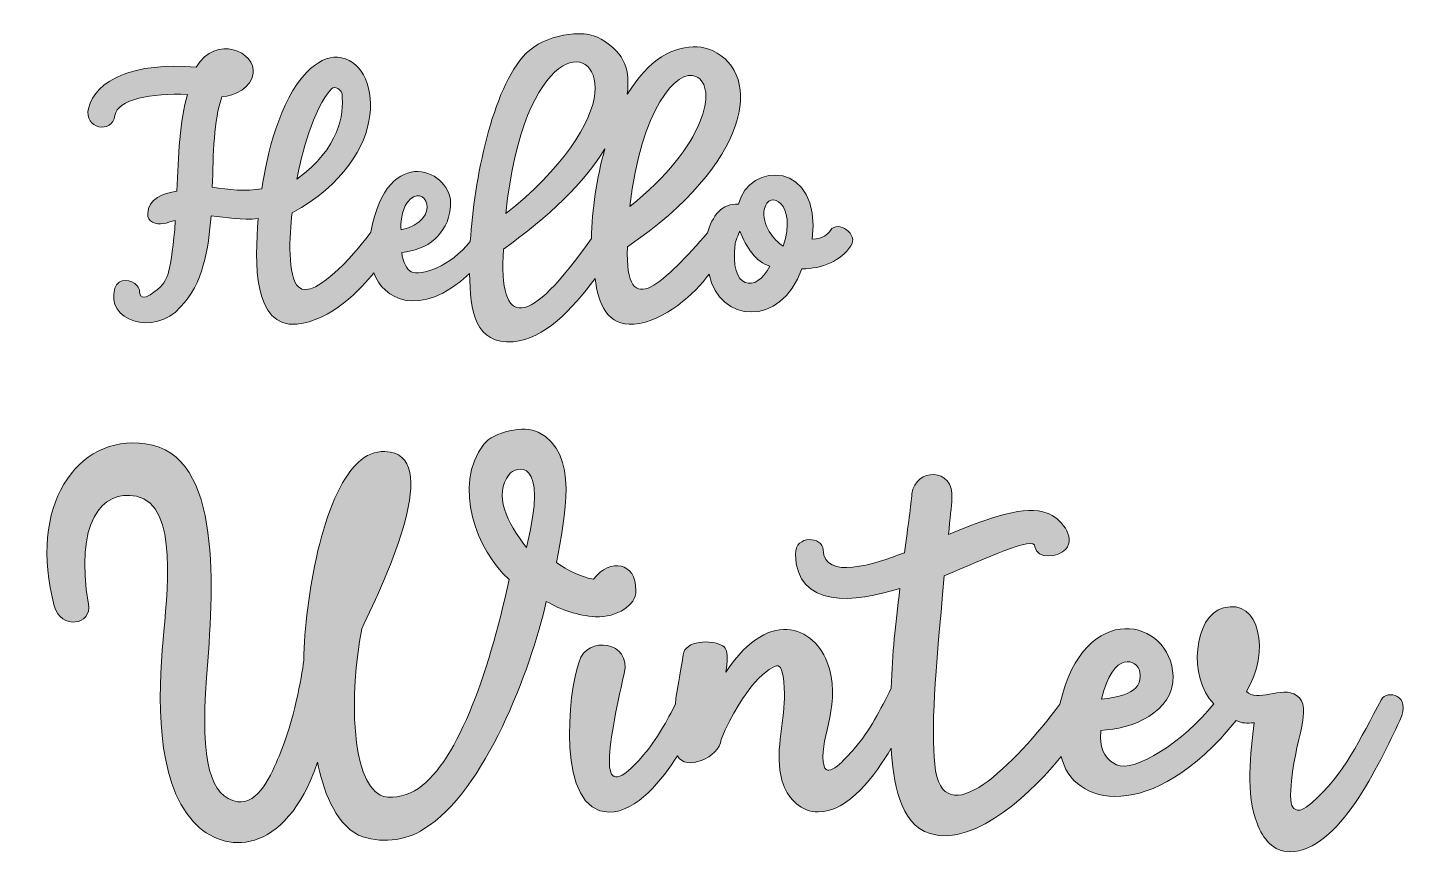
# Model space of a CAD drawing. Header units: inches. Extents: x 40 to 390, y 111 to 321.
import ezdxf

# ---------------------------------------------------------------- set-up
doc = ezdxf.new("R2010")
doc.units = ezdxf.units.IN
doc.header["$MEASUREMENT"] = 0
doc.layers.add('_U+0421_U+043B_U+043E_U+0439 1', color=7, linetype='Continuous')

msp = doc.modelspace()

# ---------------------------------------------------------------- hatches: boundary and pattern name
at = {"layer": '_U+0421_U+043B_U+043E_U+0439 1', "true_color": 0xc10000}
h = msp.add_hatch(color=12, dxfattribs=at)
h.dxf.hatch_style = 2
edge = h.paths.add_edge_path()
edge.add_spline(control_points=[(242.61, 269.63), (241.77, 268.47), (240.98, 267.58), (237.98, 267.38), (240.62, 287.35), (221.82, 287.08), (219.44, 276.21), (215.27, 276.64), (212.66, 273.1), (211.61, 269), (201.15, 257.25), (190.56, 245.58), (191.35, 265.5), (222.32, 286.5), (225.78, 309.05), (212.82, 315), (208.19, 317.12), (201.32, 316), (195.45, 309.58), (193.48, 307.42), (191.31, 304), (191.31, 304), (191.97, 309.91), (190.96, 314.16), (184.73, 317.91), (179.96, 320.79), (170.32, 318.87), (165.73, 314.33), (157.04, 305.35), (152.64, 282.24), (151.65, 266.83), (146.6, 260.5), (139.19, 258), (136.67, 259.17), (135.79, 259.58), (134.51, 261.5), (134.34, 264.06), (137.41, 264.45), (140.4, 265.32), (142.74, 267.49), (144.68, 269.3), (146.27, 271.66), (146.65, 275.75), (147.46, 284.6), (130.65, 292.33), (126.55, 269.18), (124.47, 266.28), (112.38, 251.32), (108.23, 255.33), (105.41, 257.93), (105.93, 268.27), (106.61, 274.08), (132.65, 288.16), (129.2, 312.58), (118.11, 313.34), (115.64, 313.51), (112.88, 312.17), (110.34, 309.58), (103.36, 302.4), (100.24, 288.45), (98.95, 280.15), (94.94, 279.32), (90.59, 279.96), (86.46, 280.49), (86.72, 289.05), (86.77, 297.39), (88.88, 303.31), (92.08, 303.55), (96.41, 305.66), (96.81, 309.23), (97.52, 314.64), (87.41, 319.29), (82.38, 310.81), (66.64, 312.19), (56.91, 307.56), (55.19, 300.43), (53.88, 295.32), (61.22, 293.78), (61.85, 298.64), (62.41, 302.72), (71.19, 304.34), (80.18, 303.95), (78.2, 297.41), (77.9, 288.29), (77.51, 279.56), (74.01, 279), (70.31, 277.61), (70.13, 273.87), (70.08, 272.78), (70.62, 272.08), (71.36, 271.73), (73.15, 270.64), (74.85, 271.59), (77.11, 272.13), (76.71, 265.87), (76.07, 261.79), (75.37, 259.05), (75.37, 259.05), (74.98, 257.29), (73.77, 255.83), (73.11, 255.03), (68.22, 250.57), (68.09, 254.05), (68.06, 254.72), (67.82, 255.24), (67.46, 255.63), (66.16, 257.34), (62.66, 257.77), (61.87, 255.01), (59.24, 246.97), (71.75, 242.6), (78.45, 250.32), (84.07, 255.97), (85.56, 264.95), (86.14, 273.29), (90.06, 272.88), (93.95, 272.15), (98.08, 272.6), (97.11, 261.54), (96.75, 245.04), (107.81, 245.94), (116.2, 246.68), (124.34, 255.04), (127.28, 258.92), (129.49, 252.43), (138.69, 246.9), (151.48, 258.75), (151.5, 249.12), (152.92, 240.81), (162.51, 241.49), (170.33, 242.21), (177.25, 249.53), (183.16, 257.46), (183.91, 250.99), (186.47, 245.4), (192.92, 245.94), (200.94, 246.63), (208.29, 253.69), (212.01, 258.54), (214.47, 246.24), (230.13, 244.98), (235.4, 259.91), (240.7, 259.91), (245.28, 261.94), (247.81, 265.75), (249.83, 268.44), (244.6, 272.4), (242.61, 269.63)], knot_values=[0, 0, 0, 0, 1, 1, 1, 2, 2, 2, 3, 3, 3, 4, 4, 4, 5, 5, 5, 6, 6, 6, 7, 7, 7, 8, 8, 8, 9, 9, 9, 10, 10, 10, 11, 11, 11, 12, 12, 12, 13, 13, 13, 14, 14, 14, 15, 15, 15, 16, 16, 16, 17, 17, 17, 18, 18, 18, 19, 19, 19, 20, 20, 20, 21, 21, 21, 22, 22, 22, 23, 23, 23, 24, 24, 24, 25, 25, 25, 26, 26, 26, 27, 27, 27, 28, 28, 28, 29, 29, 29, 30, 30, 30, 31, 31, 31, 32, 32, 32, 33, 33, 33, 34, 34, 34, 35, 35, 35, 36, 36, 36, 37, 37, 37, 38, 38, 38, 39, 39, 39, 40, 40, 40, 41, 41, 41, 42, 42, 42, 43, 43, 43, 44, 44, 44, 45, 45, 45, 46, 46, 46, 47, 47, 47, 48, 48, 48, 49, 49, 49, 49], degree=3, periodic=1)
edge = h.paths.add_edge_path()
edge.add_spline(control_points=[(208.66, 308.49), (214.3, 305.92), (211.03, 290.76), (191.95, 275.69), (194.77, 300.15), (203.84, 310.69), (208.66, 308.49)], knot_values=[0, 0, 0, 0, 1, 1, 1, 2, 2, 2, 2], degree=3, periodic=1)
edge = h.paths.add_edge_path()
edge.add_spline(control_points=[(116.55, 305.38), (117.32, 306.23), (119.13, 305.22), (119.23, 304.08), (119.73, 298.58), (118.65, 290.58), (107.81, 282.52), (108.89, 288.53), (111.9, 300.22), (116.55, 305.38)], knot_values=[0, 0, 0, 0, 1, 1, 1, 2, 2, 2, 3, 3, 3, 3], degree=3, periodic=1)
edge = h.paths.add_edge_path()
edge.add_spline(control_points=[(135.57, 276.5), (140.25, 282.64), (144.93, 272.01), (134.15, 269.75), (133.88, 271.08), (134.4, 274.83), (135.57, 276.5)], knot_values=[0, 0, 0, 0, 1, 1, 1, 2, 2, 2, 2], degree=3, periodic=1)
edge = h.paths.add_edge_path()
edge.add_spline(control_points=[(183.12, 304.3), (182.55, 297.19), (174.67, 284.75), (160.6, 273.85), (165.01, 316.65), (184.23, 318.31), (183.12, 304.3)], knot_values=[0, 0, 0, 0, 1, 1, 1, 2, 2, 2, 2], degree=3, periodic=1)
edge = h.paths.add_edge_path()
edge.add_spline(control_points=[(182.23, 267.58), (166.31, 244.77), (158.73, 244.5), (160.02, 264.91), (171.4, 272.93), (180.53, 281.82), (185.64, 290.17), (183.57, 282.87), (182.4, 274.86), (182.23, 267.58)], knot_values=[0, 0, 0, 0, 1, 1, 1, 2, 2, 2, 3, 3, 3, 3], degree=3, periodic=1)
edge = h.paths.add_edge_path()
edge.add_spline(control_points=[(218.57, 266.33), (218.71, 267.07), (219.75, 269.43), (219.75, 269.43), (221.37, 265.33), (223.8, 261.69), (227.32, 260.58), (223.98, 253.75), (216.98, 254.49), (218.57, 266.33)], knot_values=[0, 0, 0, 0, 1, 1, 1, 2, 2, 2, 3, 3, 3, 3], degree=3, periodic=1)
edge = h.paths.add_edge_path()
edge.add_spline(control_points=[(230.65, 265.66), (228.42, 267.02), (225.15, 271.12), (225.92, 274.89), (227.02, 280.37), (234.48, 276.33), (230.65, 265.66)], knot_values=[0, 0, 0, 0, 1, 1, 1, 2, 2, 2, 2], degree=3, periodic=1)
at = {"layer": '_U+0421_U+043B_U+043E_U+0439 1', "true_color": 0x003a1e}
h = msp.add_hatch(color=118, dxfattribs=at)
h.dxf.hatch_style = 2
edge = h.paths.add_edge_path()
edge.add_spline(control_points=[(193.49, 178.67), (193.49, 185.99), (187.06, 186.87), (182.74, 181.6), (179.22, 182.16), (176.41, 183.71), (173.44, 185.75), (175.44, 197.34), (179.34, 213.4), (168.81, 218.65), (165.29, 220.58), (157.46, 218.71), (155.05, 215.62), (146.99, 205.2), (153.36, 188.66), (161.44, 181.5), (156.18, 156.94), (147.91, 134.17), (137.56, 128.12), (134.96, 126.7), (131.15, 125.88), (128.9, 127.06), (121.52, 130.97), (121.05, 152.21), (124.2, 169.05), (130.72, 182.45), (144.98, 213.43), (130.07, 213.78), (127.57, 213.85), (125.29, 212.92), (123.28, 211.01), (114.24, 202.41), (109.9, 177.02), (109.56, 161), (108.99, 156.59), (107.21, 146.22), (103.31, 136.87), (101.51, 132.49), (98.11, 124.48), (92.81, 125.37), (86.12, 126.6), (83.34, 135.04), (85, 156.64), (86.66, 178.46), (89.43, 213.09), (69.57, 215.77), (52.07, 218.13), (39.81, 199.87), (46.53, 174.8), (48.17, 168.68), (56.2, 169.96), (55.14, 175.28), (51.77, 195.68), (58.29, 204.28), (67.31, 202.5), (78.11, 200.36), (74.94, 176.99), (74.02, 166.28), (72.82, 152.46), (71.96, 130.86), (81.71, 120.26), (89.37, 111.93), (104.78, 111.34), (113.07, 135.33), (114.35, 128.77), (117.19, 120.14), (123.43, 116.96), (123.43, 116.96), (123.52, 116.92), (123.52, 116.92), (128.6, 114.74), (135.38, 115.41), (139.94, 118.5), (155.18, 127.73), (166.99, 158.64), (170.84, 175.96), (174.69, 173.69), (178.77, 172.41), (183.23, 172.07), (188.82, 171.91), (193.49, 174.94), (193.49, 178.67)], knot_values=[0, 0, 0, 0, 1, 1, 1, 2, 2, 2, 3, 3, 3, 4, 4, 4, 5, 5, 5, 6, 6, 6, 7, 7, 7, 8, 8, 8, 9, 9, 9, 10, 10, 10, 11, 11, 11, 12, 12, 12, 13, 13, 13, 14, 14, 14, 15, 15, 15, 16, 16, 16, 17, 17, 17, 18, 18, 18, 19, 19, 19, 20, 20, 20, 21, 21, 21, 22, 22, 22, 23, 23, 23, 24, 24, 24, 25, 25, 25, 26, 26, 26, 27, 27, 27, 27], degree=3, periodic=1)
edge = h.paths.add_edge_path()
edge.add_spline(control_points=[(161.44, 207.98), (163.1, 210.13), (171.69, 212.87), (165.83, 189.58), (160.79, 195.9), (157.53, 202.86), (161.44, 207.98)], knot_values=[0, 0, 0, 0, 1, 1, 1, 2, 2, 2, 2], degree=3, periodic=1)
edge = h.paths.add_edge_path()
edge.add_spline(control_points=[(381.85, 151.15), (376.38, 141.15), (372.52, 132.34), (364.23, 125.08), (362.2, 123.35), (360.91, 123.02), (360.37, 123.29), (359.53, 123.72), (358.61, 124.25), (358.98, 128.31), (359.63, 141.28), (364.88, 149.12), (360.42, 152.21), (356.68, 154.81), (350.21, 150.2), (347.77, 153.23), (353.78, 163.12), (351.17, 176.84), (341.96, 174.32), (334.33, 172.23), (332.97, 156.74), (339.48, 150.08), (331.95, 140.54), (319.4, 132.61), (314.95, 134.67), (313.04, 135.55), (310.27, 137.77), (310.94, 143.39), (318.65, 143.62), (329.48, 147.91), (329.19, 157.12), (328.73, 171.57), (306.69, 176.87), (300.63, 150.04), (289.28, 134.93), (270.87, 116.09), (268.98, 134.83), (268.08, 144.15), (268.98, 156.29), (271.41, 182.44), (281.67, 186.65), (294.38, 192.79), (294.31, 189.75), (294.66, 186.49), (300.31, 187), (302.15, 189.16), (304.71, 192.19), (300.74, 197.1), (297.39, 198.22), (291.86, 200.32), (283.21, 197.29), (272.47, 192.83), (272.84, 196.87), (273.23, 200), (273.34, 201.82), (273.89, 209.94), (264.05, 209.66), (263.23, 203.13), (262.98, 200.27), (262.27, 195.12), (261.34, 188.22), (253.72, 185.33), (241.08, 181.17), (240.81, 188.93), (240.61, 192.36), (233.78, 192.85), (233.78, 187.86), (234.06, 174.08), (248.9, 175.57), (260.19, 179.24), (259.02, 169.35), (258.31, 163.46), (258, 154), (255.17, 148.5), (252.72, 143.47), (248.65, 138.75), (246.41, 136.15), (241.87, 131.1), (241.05, 134.39), (239.32, 140.27), (245.26, 148.8), (242.38, 158.89), (239.61, 169.04), (227.71, 175.38), (216.23, 158.11), (216.98, 162.83), (216.31, 164.25), (215.47, 164.73), (212.59, 166.37), (205.77, 166.14), (205.43, 162.46), (204.75, 157.34), (203.75, 154.06), (203.48, 150), (201.47, 146.09), (198.76, 141.05), (195.4, 137.17), (183.09, 122.73), (186.39, 138.91), (190.49, 157.73), (192.58, 165.92), (181.08, 167.37), (179.14, 160.72), (176.33, 153.38), (173.26, 122.74), (186.7, 122.74), (193.73, 122.74), (200.24, 131.04), (204, 136.99), (205.97, 132.97), (214.62, 136.45), (214.99, 141.1), (220.46, 154.29), (227.57, 160.06), (229.46, 159.64), (231.08, 159.26), (231.07, 152.49), (230.96, 150.39), (230.56, 143.66), (228.34, 135.95), (230.79, 129.6), (232.11, 126.01), (235.27, 122.79), (239.52, 122.79), (247.32, 122.79), (253.98, 132.19), (257.98, 138.86), (258.45, 130.73), (260.01, 119.68), (267.8, 117.31), (279.5, 113.76), (294.55, 128.8), (300.97, 136.82), (303.55, 124.4), (323.73, 119.36), (345.17, 145.9), (346.65, 145.08), (347.85, 145.19), (349.7, 145.28), (348.75, 138.02), (347.55, 126.92), (350.43, 119.92), (351.93, 115.94), (354.51, 112.73), (358.73, 112.73), (370.97, 112.73), (381.31, 134.83), (386.48, 145.92), (389.65, 152.58), (383.1, 153.66), (381.85, 151.15)], knot_values=[0, 0, 0, 0, 1, 1, 1, 2, 2, 2, 3, 3, 3, 4, 4, 4, 5, 5, 5, 6, 6, 6, 7, 7, 7, 8, 8, 8, 9, 9, 9, 10, 10, 10, 11, 11, 11, 12, 12, 12, 13, 13, 13, 14, 14, 14, 15, 15, 15, 16, 16, 16, 17, 17, 17, 18, 18, 18, 19, 19, 19, 20, 20, 20, 21, 21, 21, 22, 22, 22, 23, 23, 23, 24, 24, 24, 25, 25, 25, 26, 26, 26, 27, 27, 27, 28, 28, 28, 29, 29, 29, 30, 30, 30, 31, 31, 31, 32, 32, 32, 33, 33, 33, 34, 34, 34, 35, 35, 35, 36, 36, 36, 37, 37, 37, 38, 38, 38, 39, 39, 39, 40, 40, 40, 41, 41, 41, 42, 42, 42, 43, 43, 43, 44, 44, 44, 45, 45, 45, 46, 46, 46, 47, 47, 47, 48, 48, 48, 49, 49, 49, 50, 50, 50, 50], degree=3, periodic=1)
edge = h.paths.add_edge_path()
edge.add_spline(control_points=[(311.15, 151.25), (314.07, 163.91), (320.28, 161.22), (320.82, 158.16), (321.82, 152.5), (314.93, 151.75), (311.15, 151.25)], knot_values=[0, 0, 0, 0, 1, 1, 1, 2, 2, 2, 2], degree=3, periodic=1)

# ---------------------------------------------------------------- linework, layer by layer
at = {"layer": '_U+0421_U+043B_U+043E_U+0439 1', "lineweight": 0}
for points, knots in [([(242.61, 269.63), (241.77, 268.47), (240.98, 267.58), (237.98, 267.38), (240.62, 287.35), (221.82, 287.08), (219.44, 276.21), (215.27, 276.64), (212.66, 273.1), (211.61, 269), (201.15, 257.25), (190.56, 245.58), (191.35, 265.5), (222.32, 286.5), (225.78, 309.05), (212.82, 315), (208.19, 317.12), (201.32, 316), (195.45, 309.58), (193.48, 307.42), (191.31, 304), (191.31, 304), (191.97, 309.91), (190.96, 314.16), (184.73, 317.91), (179.96, 320.79), (170.32, 318.87), (165.73, 314.33), (157.04, 305.35), (152.64, 282.24), (151.65, 266.83), (146.6, 260.5), (139.19, 258), (136.67, 259.17), (135.79, 259.58), (134.51, 261.5), (134.34, 264.06), (137.41, 264.45), (140.4, 265.32), (142.74, 267.49), (144.68, 269.3), (146.27, 271.66), (146.65, 275.75), (147.46, 284.6), (130.65, 292.33), (126.55, 269.18), (124.47, 266.28), (112.38, 251.32), (108.23, 255.33), (105.41, 257.93), (105.93, 268.27), (106.61, 274.08), (132.65, 288.16), (129.2, 312.58), (118.11, 313.34), (115.64, 313.51), (112.88, 312.17), (110.34, 309.58), (103.36, 302.4), (100.24, 288.45), (98.95, 280.15), (94.94, 279.32), (90.59, 279.96), (86.46, 280.49), (86.72, 289.05), (86.77, 297.39), (88.88, 303.31), (92.08, 303.55), (96.41, 305.66), (96.81, 309.23), (97.52, 314.64), (87.41, 319.29), (82.38, 310.81), (66.64, 312.19), (56.91, 307.56), (55.19, 300.43), (53.88, 295.32), (61.22, 293.78), (61.85, 298.64), (62.41, 302.72), (71.19, 304.34), (80.18, 303.95), (78.2, 297.41), (77.9, 288.29), (77.51, 279.56), (74.01, 279), (70.31, 277.61), (70.13, 273.87), (70.08, 272.78), (70.62, 272.08), (71.36, 271.73), (73.15, 270.64), (74.85, 271.59), (77.11, 272.13), (76.71, 265.87), (76.07, 261.79), (75.37, 259.05), (75.37, 259.05), (74.98, 257.29), (73.77, 255.83), (73.11, 255.03), (68.22, 250.57), (68.09, 254.05), (68.06, 254.72), (67.82, 255.24), (67.46, 255.63), (66.16, 257.34), (62.66, 257.77), (61.87, 255.01), (59.24, 246.97), (71.75, 242.6), (78.45, 250.32), (84.07, 255.97), (85.56, 264.95), (86.14, 273.29), (90.06, 272.88), (93.95, 272.15), (98.08, 272.6), (97.11, 261.54), (96.75, 245.04), (107.81, 245.94), (116.2, 246.68), (124.34, 255.04), (127.28, 258.92), (129.49, 252.43), (138.69, 246.9), (151.48, 258.75), (151.5, 249.12), (152.92, 240.81), (162.51, 241.49), (170.33, 242.21), (177.25, 249.53), (183.16, 257.46), (183.91, 250.99), (186.47, 245.4), (192.92, 245.94), (200.94, 246.63), (208.29, 253.69), (212.01, 258.54), (214.47, 246.24), (230.13, 244.98), (235.4, 259.91), (240.7, 259.91), (245.28, 261.94), (247.81, 265.75), (249.83, 268.44), (244.6, 272.4), (242.61, 269.63)], [0, 0, 0, 0, 1, 1, 1, 2, 2, 2, 3, 3, 3, 4, 4, 4, 5, 5, 5, 6, 6, 6, 7, 7, 7, 8, 8, 8, 9, 9, 9, 10, 10, 10, 11, 11, 11, 12, 12, 12, 13, 13, 13, 14, 14, 14, 15, 15, 15, 16, 16, 16, 17, 17, 17, 18, 18, 18, 19, 19, 19, 20, 20, 20, 21, 21, 21, 22, 22, 22, 23, 23, 23, 24, 24, 24, 25, 25, 25, 26, 26, 26, 27, 27, 27, 28, 28, 28, 29, 29, 29, 30, 30, 30, 31, 31, 31, 32, 32, 32, 33, 33, 33, 34, 34, 34, 35, 35, 35, 36, 36, 36, 37, 37, 37, 38, 38, 38, 39, 39, 39, 40, 40, 40, 41, 41, 41, 42, 42, 42, 43, 43, 43, 44, 44, 44, 45, 45, 45, 46, 46, 46, 47, 47, 47, 48, 48, 48, 49, 49, 49, 49]), ([(183.12, 304.3), (182.55, 297.19), (174.67, 284.75), (160.6, 273.85), (165.01, 316.65), (184.23, 318.31), (183.12, 304.3)], [0, 0, 0, 0, 1, 1, 1, 2, 2, 2, 2]), ([(208.66, 308.49), (214.3, 305.92), (211.03, 290.76), (191.95, 275.69), (194.77, 300.15), (203.84, 310.69), (208.66, 308.49)], [0, 0, 0, 0, 1, 1, 1, 2, 2, 2, 2]), ([(116.55, 305.38), (117.32, 306.23), (119.13, 305.22), (119.23, 304.08), (119.73, 298.58), (118.65, 290.58), (107.81, 282.52), (108.89, 288.53), (111.9, 300.22), (116.55, 305.38)], [0, 0, 0, 0, 1, 1, 1, 2, 2, 2, 3, 3, 3, 3]), ([(182.23, 267.58), (166.31, 244.77), (158.73, 244.5), (160.02, 264.91), (171.4, 272.93), (180.53, 281.82), (185.64, 290.17), (183.57, 282.87), (182.4, 274.86), (182.23, 267.58)], [0, 0, 0, 0, 1, 1, 1, 2, 2, 2, 3, 3, 3, 3]), ([(135.57, 276.5), (140.25, 282.64), (144.93, 272.01), (134.15, 269.75), (133.88, 271.08), (134.4, 274.83), (135.57, 276.5)], [0, 0, 0, 0, 1, 1, 1, 2, 2, 2, 2]), ([(230.65, 265.66), (228.42, 267.02), (225.15, 271.12), (225.92, 274.89), (227.02, 280.37), (234.48, 276.33), (230.65, 265.66)], [0, 0, 0, 0, 1, 1, 1, 2, 2, 2, 2]), ([(218.57, 266.33), (218.71, 267.07), (219.75, 269.43), (219.75, 269.43), (221.37, 265.33), (223.8, 261.69), (227.32, 260.58), (223.98, 253.75), (216.98, 254.49), (218.57, 266.33)], [0, 0, 0, 0, 1, 1, 1, 2, 2, 2, 3, 3, 3, 3]), ([(193.49, 178.67), (193.49, 185.99), (187.06, 186.87), (182.74, 181.6), (179.22, 182.16), (176.41, 183.71), (173.44, 185.75), (175.44, 197.34), (179.34, 213.4), (168.81, 218.65), (165.29, 220.58), (157.46, 218.71), (155.05, 215.62), (146.99, 205.2), (153.36, 188.66), (161.44, 181.5), (156.18, 156.94), (147.91, 134.17), (137.56, 128.12), (134.96, 126.7), (131.15, 125.88), (128.9, 127.06), (121.52, 130.97), (121.05, 152.21), (124.2, 169.05), (130.72, 182.45), (144.98, 213.43), (130.07, 213.78), (127.57, 213.85), (125.29, 212.92), (123.28, 211.01), (114.24, 202.41), (109.9, 177.02), (109.56, 161), (108.99, 156.59), (107.21, 146.22), (103.31, 136.87), (101.51, 132.49), (98.11, 124.48), (92.81, 125.37), (86.12, 126.6), (83.34, 135.04), (85, 156.64), (86.66, 178.46), (89.43, 213.09), (69.57, 215.77), (52.07, 218.13), (39.81, 199.87), (46.53, 174.8), (48.17, 168.68), (56.2, 169.96), (55.14, 175.28), (51.77, 195.68), (58.29, 204.28), (67.31, 202.5), (78.11, 200.36), (74.94, 176.99), (74.02, 166.28), (72.82, 152.46), (71.96, 130.86), (81.71, 120.26), (89.37, 111.93), (104.78, 111.34), (113.07, 135.33), (114.35, 128.77), (117.19, 120.14), (123.43, 116.96), (123.43, 116.96), (123.52, 116.92), (123.52, 116.92), (128.6, 114.74), (135.38, 115.41), (139.94, 118.5), (155.18, 127.73), (166.99, 158.64), (170.84, 175.96), (174.69, 173.69), (178.77, 172.41), (183.23, 172.07), (188.82, 171.91), (193.49, 174.94), (193.49, 178.67)], [0, 0, 0, 0, 1, 1, 1, 2, 2, 2, 3, 3, 3, 4, 4, 4, 5, 5, 5, 6, 6, 6, 7, 7, 7, 8, 8, 8, 9, 9, 9, 10, 10, 10, 11, 11, 11, 12, 12, 12, 13, 13, 13, 14, 14, 14, 15, 15, 15, 16, 16, 16, 17, 17, 17, 18, 18, 18, 19, 19, 19, 20, 20, 20, 21, 21, 21, 22, 22, 22, 23, 23, 23, 24, 24, 24, 25, 25, 25, 26, 26, 26, 27, 27, 27, 27]), ([(161.44, 207.98), (163.1, 210.13), (171.69, 212.87), (165.83, 189.58), (160.79, 195.9), (157.53, 202.86), (161.44, 207.98)], [0, 0, 0, 0, 1, 1, 1, 2, 2, 2, 2]), ([(381.85, 151.15), (376.38, 141.15), (372.52, 132.34), (364.23, 125.08), (362.2, 123.35), (360.91, 123.02), (360.37, 123.29), (359.53, 123.72), (358.61, 124.25), (358.98, 128.31), (359.63, 141.28), (364.88, 149.12), (360.42, 152.21), (356.68, 154.81), (350.21, 150.2), (347.77, 153.23), (353.78, 163.12), (351.17, 176.84), (341.96, 174.32), (334.33, 172.23), (332.97, 156.74), (339.48, 150.08), (331.95, 140.54), (319.4, 132.61), (314.95, 134.67), (313.04, 135.55), (310.27, 137.77), (310.94, 143.39), (318.65, 143.62), (329.48, 147.91), (329.19, 157.12), (328.73, 171.57), (306.69, 176.87), (300.63, 150.04), (289.28, 134.93), (270.87, 116.09), (268.98, 134.83), (268.08, 144.15), (268.98, 156.29), (271.41, 182.44), (281.67, 186.65), (294.38, 192.79), (294.31, 189.75), (294.66, 186.49), (300.31, 187), (302.15, 189.16), (304.71, 192.19), (300.74, 197.1), (297.39, 198.22), (291.86, 200.32), (283.21, 197.29), (272.47, 192.83), (272.84, 196.87), (273.23, 200), (273.34, 201.82), (273.89, 209.94), (264.05, 209.66), (263.23, 203.13), (262.98, 200.27), (262.27, 195.12), (261.34, 188.22), (253.72, 185.33), (241.08, 181.17), (240.81, 188.93), (240.61, 192.36), (233.78, 192.85), (233.78, 187.86), (234.06, 174.08), (248.9, 175.57), (260.19, 179.24), (259.02, 169.35), (258.31, 163.46), (258, 154), (255.17, 148.5), (252.72, 143.47), (248.65, 138.75), (246.41, 136.15), (241.87, 131.1), (241.05, 134.39), (239.32, 140.27), (245.26, 148.8), (242.38, 158.89), (239.61, 169.04), (227.71, 175.38), (216.23, 158.11), (216.98, 162.83), (216.31, 164.25), (215.47, 164.73), (212.59, 166.37), (205.77, 166.14), (205.43, 162.46), (204.75, 157.34), (203.75, 154.06), (203.48, 150), (201.47, 146.09), (198.76, 141.05), (195.4, 137.17), (183.09, 122.73), (186.39, 138.91), (190.49, 157.73), (192.58, 165.92), (181.08, 167.37), (179.14, 160.72), (176.33, 153.38), (173.26, 122.74), (186.7, 122.74), (193.73, 122.74), (200.24, 131.04), (204, 136.99), (205.97, 132.97), (214.62, 136.45), (214.99, 141.1), (220.46, 154.29), (227.57, 160.06), (229.46, 159.64), (231.08, 159.26), (231.07, 152.49), (230.96, 150.39), (230.56, 143.66), (228.34, 135.95), (230.79, 129.6), (232.11, 126.01), (235.27, 122.79), (239.52, 122.79), (247.32, 122.79), (253.98, 132.19), (257.98, 138.86), (258.45, 130.73), (260.01, 119.68), (267.8, 117.31), (279.5, 113.76), (294.55, 128.8), (300.97, 136.82), (303.55, 124.4), (323.73, 119.36), (345.17, 145.9), (346.65, 145.08), (347.85, 145.19), (349.7, 145.28), (348.75, 138.02), (347.55, 126.92), (350.43, 119.92), (351.93, 115.94), (354.51, 112.73), (358.73, 112.73), (370.97, 112.73), (381.31, 134.83), (386.48, 145.92), (389.65, 152.58), (383.1, 153.66), (381.85, 151.15)], [0, 0, 0, 0, 1, 1, 1, 2, 2, 2, 3, 3, 3, 4, 4, 4, 5, 5, 5, 6, 6, 6, 7, 7, 7, 8, 8, 8, 9, 9, 9, 10, 10, 10, 11, 11, 11, 12, 12, 12, 13, 13, 13, 14, 14, 14, 15, 15, 15, 16, 16, 16, 17, 17, 17, 18, 18, 18, 19, 19, 19, 20, 20, 20, 21, 21, 21, 22, 22, 22, 23, 23, 23, 24, 24, 24, 25, 25, 25, 26, 26, 26, 27, 27, 27, 28, 28, 28, 29, 29, 29, 30, 30, 30, 31, 31, 31, 32, 32, 32, 33, 33, 33, 34, 34, 34, 35, 35, 35, 36, 36, 36, 37, 37, 37, 38, 38, 38, 39, 39, 39, 40, 40, 40, 41, 41, 41, 42, 42, 42, 43, 43, 43, 44, 44, 44, 45, 45, 45, 46, 46, 46, 47, 47, 47, 48, 48, 48, 49, 49, 49, 50, 50, 50, 50]), ([(311.15, 151.25), (314.07, 163.91), (320.28, 161.22), (320.82, 158.16), (321.82, 152.5), (314.93, 151.75), (311.15, 151.25)], [0, 0, 0, 0, 1, 1, 1, 2, 2, 2, 2])]:
    msp.add_open_spline(points, degree=3, knots=knots, dxfattribs=at)

doc.saveas('drawing.dxf')
